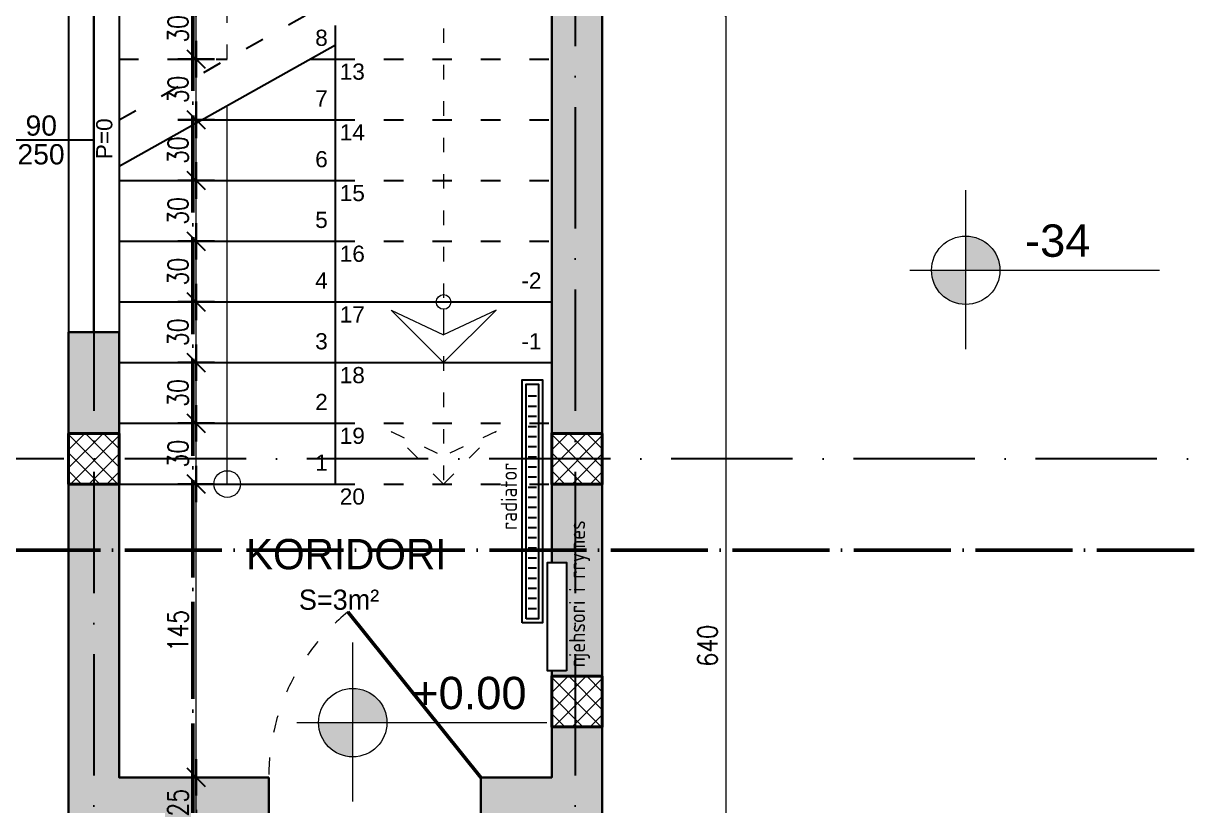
# Model space of a CAD drawing. Header units: metres. Extents: x 2674 to 33045, y -10854 to 2806.
# Drawn here: x 10022 to 10600, y 912 to 1298 of the extents above; entities that cross this region are included whole.
import ezdxf

# ---------------------------------------------------------------- set-up
doc = ezdxf.new("R2010")
doc.units = ezdxf.units.M
for name, pattern in [('ACAD_ISO03W100', [30, 12, -18]), ('ACAD_ISO04W100', [30, 24, -3, 0, -3]), ('ACAD_ISO10W100', [18, 12, -3, 0, -3])]:
    doc.linetypes.add(name, pattern=pattern)
doc.layers.add('2d hamdia', color=7, linetype='Continuous')
doc.styles.add('_DIM Romans 0.8', font='romans.shx', dxfattribs={"width": 0.8})
doc.styles.get("Standard").update_dxf_attribs({"font": 'arial.ttf'})
doc.dimstyles.new('50 jasht', dxfattribs={"dimscale": 15, "dimtxt": 0.9, "dimasz": 0.3, "dimexe": 1.25, "dimexo": 0.625, "dimgap": 0.2, "dimtad": 1, "dimdec": 0, "dimzin": 12, "dimdsep": 46, "dimtxsty": '_DIM Romans 0.8', "dimblk": '- Kosa Crta za DIM (Mala)', "dimcen": 1, "dimse1": 1, "dimse2": 1, "dimclrd": 256, "dimclrt": 256, "dimazin": 3, "dimtfac": 1, "dimtdec": 0, "dimtix": 1, "dimtmove": 0, "dimatfit": 3, "dimfxl": 1, "dimlwd": 0, "dimarcsym": 0})
doc.dimstyles.new('50 mrena', dxfattribs={"dimscale": 10, "dimtxt": 1, "dimasz": 0.6, "dimexe": 1.25, "dimexo": 0.625, "dimgap": 0.4, "dimtad": 1, "dimdec": 0, "dimzin": 12, "dimdsep": 46, "dimtxsty": '_DIM Romans 0.8', "dimblk": '- Kosa Crta za DIM (Mala)', "dimcen": 2.5, "dimse1": 1, "dimse2": 1, "dimclrd": 256, "dimclrt": 256, "dimadec": 0, "dimazin": 3, "dimtfac": 1, "dimtdec": 0, "dimtix": 1, "dimtmove": 0, "dimatfit": 3, "dimfxl": 1, "dimlwd": 15, "dimarcsym": 0})

# ---------------------------------------------------------------- blocks, each defined once
blk = doc.blocks.new('radiator')
at = {"color": 204}
for p, q in [((-52.92, 7.12), (-52.92, 2.89)), ((-47.92, 7.12), (-47.92, 2.89)), ((-42.92, 7.12), (-42.92, 2.89)), ((-37.92, 7.12), (-37.92, 2.89)), ((-32.92, 7.12), (-32.92, 2.89)), ((-27.92, 7.12), (-27.92, 2.89)), ((-22.92, 7.12), (-22.92, 2.89)), ((-17.92, 7.12), (-17.92, 2.89)), ((-12.92, 7.12), (-12.92, 2.89)), ((-7.92, 7.12), (-7.92, 2.89)), ((-2.92, 7.12), (-2.92, 2.89)), ((2.08, 7.12), (2.08, 2.89)), ((7.08, 7.12), (7.08, 2.89)), ((12.08, 7.12), (12.08, 2.89)), ((17.08, 7.12), (17.08, 2.89)), ((22.08, 7.12), (22.08, 2.89)), ((27.08, 7.12), (27.08, 2.89)), ((32.08, 7.12), (32.08, 2.89)), ((37.08, 7.12), (37.08, 2.89)), ((42.08, 7.12), (42.08, 2.89)), ((47.08, 7.12), (47.08, 2.89)), ((52.08, 7.12), (52.08, 2.89))]:
    blk.add_line(p, q, dxfattribs=at)
blk.add_lwpolyline([(-60, 10), (60, 10), (60, 0), (-60, 0)], close=True)
blk.add_lwpolyline([(-58, 8), (58, 8), (58, 2), (-58, 2)], close=True, dxfattribs=at)
blk = doc.blocks.new('- Kosa Crta za DIM (Mala)')
for points in [[(0, -1.5), (0, 1.5)], [(-1.5, 0), (1.5, 0)], [(-0.75, -0.75), (0.75, 0.75)]]:
    blk.add_lwpolyline(points)
blk = doc.blocks.new('*D245')
at = {"lineweight": 0, "transparency": 16777216}
blk.add_line((9839.62, 1471.21), (9839.62, 1100.21), dxfattribs=at)
at = {"layer": 'Defpoints', "color": 0, "lineweight": 0, "transparency": 16777216}
for p in [(9938.01, 1475.71), (9839.62, 1095.71), (10044.01, 1095.71)]:
    blk.add_point(p, dxfattribs=at)
at = {"lineweight": 0, "transparency": 16777216, "xscale": 4.5, "yscale": 4.5, "zscale": 4.5}
for p, rotation in [((9839.62, 1475.71), 90), ((9839.62, 1095.71), 270)]:
    blk.add_blockref('- Kosa Crta za DIM (Mala)', p, dxfattribs=dict(at, rotation=rotation))
at = {"lineweight": 0, "transparency": 16777216, "insert": (9829.87, 1285.71), "char_height": 13.5, "attachment_point": 5, "rotation": 90, "style": '_DIM Romans 0.8'}
blk.add_mtext('380', dxfattribs=at)
blk = doc.blocks.new('*D246')
at = {"lineweight": 0, "transparency": 16777216}
blk.add_line((9839.62, 1091.21), (9839.62, 1075.21), dxfattribs=at)
at = {"layer": 'Defpoints', "color": 0, "lineweight": 0, "transparency": 16777216}
for p in [(10044.01, 1095.71), (9839.62, 1070.71), (10044.01, 1070.71)]:
    blk.add_point(p, dxfattribs=at)
at = {"lineweight": 0, "transparency": 16777216, "xscale": 4.5, "yscale": 4.5, "zscale": 4.5}
for p, rotation in [((9839.62, 1095.71), 90), ((9839.62, 1070.71), 270)]:
    blk.add_blockref('- Kosa Crta za DIM (Mala)', p, dxfattribs=dict(at, rotation=rotation))
at = {"lineweight": 0, "transparency": 16777216, "insert": (9829.87, 1083.21), "char_height": 13.5, "attachment_point": 5, "rotation": 90, "style": '_DIM Romans 0.8'}
blk.add_mtext('25', dxfattribs=at)
blk = doc.blocks.new('*D247')
at = {"lineweight": 0, "transparency": 16777216}
blk.add_line((9839.62, 1066.21), (9839.62, 675.21), dxfattribs=at)
at = {"layer": 'Defpoints', "color": 0, "lineweight": 0, "transparency": 16777216}
for p in [(10044.01, 1070.71), (9839.62, 670.71), (10056.51, 670.71)]:
    blk.add_point(p, dxfattribs=at)
at = {"lineweight": 0, "transparency": 16777216, "xscale": 4.5, "yscale": 4.5, "zscale": 4.5}
for p, rotation in [((9839.62, 1070.71), 90), ((9839.62, 670.71), 270)]:
    blk.add_blockref('- Kosa Crta za DIM (Mala)', p, dxfattribs=dict(at, rotation=rotation))
at = {"lineweight": 0, "transparency": 16777216, "insert": (9829.87, 870.71), "char_height": 13.5, "attachment_point": 5, "rotation": 90, "style": '_DIM Romans 0.8'}
blk.add_mtext('400', dxfattribs=at)
blk = doc.blocks.new('*D253')
at = {"lineweight": 0, "transparency": 16777216}
blk.add_line((9812.01, 1331.21), (9812.01, 1150.21), dxfattribs=at)
at = {"layer": 'Defpoints', "color": 0, "lineweight": 0, "transparency": 16777216}
for p in [(10044.01, 1335.71), (9812.01, 1145.71), (10044.01, 1145.71)]:
    blk.add_point(p, dxfattribs=at)
at = {"lineweight": 0, "transparency": 16777216, "xscale": 4.5, "yscale": 4.5, "zscale": 4.5}
for p, rotation in [((9812.01, 1335.71), 90), ((9812.01, 1145.71), 270)]:
    blk.add_blockref('- Kosa Crta za DIM (Mala)', p, dxfattribs=dict(at, rotation=rotation))
at = {"lineweight": 0, "transparency": 16777216, "insert": (9802.26, 1240.71), "char_height": 13.5, "attachment_point": 5, "rotation": 90, "style": '_DIM Romans 0.8'}
blk.add_mtext('190', dxfattribs=at)
blk = doc.blocks.new('*D254')
at = {"lineweight": 0, "transparency": 16777216}
blk.add_line((9812.01, 1141.21), (9812.01, 905.21), dxfattribs=at)
at = {"layer": 'Defpoints', "color": 0, "lineweight": 0, "transparency": 16777216}
for p in [(10044.01, 1145.71), (9812.01, 900.71), (10044.01, 900.71)]:
    blk.add_point(p, dxfattribs=at)
at = {"lineweight": 0, "transparency": 16777216, "xscale": 4.5, "yscale": 4.5, "zscale": 4.5}
for p, rotation in [((9812.01, 1145.71), 90), ((9812.01, 900.71), 270)]:
    blk.add_blockref('- Kosa Crta za DIM (Mala)', p, dxfattribs=dict(at, rotation=rotation))
at = {"lineweight": 0, "transparency": 16777216, "insert": (9802.26, 1023.21), "char_height": 13.5, "attachment_point": 5, "rotation": 90, "style": '_DIM Romans 0.8'}
blk.add_mtext('245', dxfattribs=at)
blk = doc.blocks.new('*D257')
at = {"lineweight": 0, "transparency": 16777216}
blk.add_line((9782.57, 905.21), (9782.57, 1471.21), dxfattribs=at)
at = {"layer": 'Defpoints', "color": 0, "lineweight": 0, "transparency": 16777216}
for p in [(9782.57, 1475.71), (10044.01, 1475.71), (10044.01, 900.71)]:
    blk.add_point(p, dxfattribs=at)
at = {"lineweight": 0, "transparency": 16777216, "xscale": 4.5, "yscale": 4.5, "zscale": 4.5}
for p, rotation in [((9782.57, 1475.71), 90), ((9782.57, 900.71), 270)]:
    blk.add_blockref('- Kosa Crta za DIM (Mala)', p, dxfattribs=dict(at, rotation=rotation))
at = {"lineweight": 0, "transparency": 16777216, "insert": (9772.82, 1188.21), "char_height": 13.5, "attachment_point": 5, "rotation": 90, "style": '_DIM Romans 0.8'}
blk.add_mtext('575', dxfattribs=at)
blk = doc.blocks.new('*D317')
at = {"lineweight": 15, "transparency": 16777216}
blk.add_line((10107.13, 906.71), (10107.13, 919.71), dxfattribs=at)
at = {"layer": 'Defpoints', "color": 0, "lineweight": 0, "transparency": 16777216}
for p in [(10069.01, 925.71), (10107.13, 925.71), (10044.01, 900.71)]:
    blk.add_point(p, dxfattribs=at)
at = {"lineweight": 15, "transparency": 16777216, "xscale": 6, "yscale": 6, "zscale": 6}
for p, rotation in [((10107.13, 925.71), 90), ((10107.13, 900.71), 270)]:
    blk.add_blockref('- Kosa Crta za DIM (Mala)', p, dxfattribs=dict(at, rotation=rotation))
at = {"lineweight": 0, "transparency": 16777216, "insert": (10098.13, 913.21), "char_height": 10, "attachment_point": 5, "rotation": 90, "style": '_DIM Romans 0.8'}
blk.add_mtext('25', dxfattribs=at)
blk = doc.blocks.new('*D318')
at = {"lineweight": 15, "transparency": 16777216}
blk.add_line((10107.13, 931.71), (10107.13, 1064.71), dxfattribs=at)
at = {"layer": 'Defpoints', "color": 0, "lineweight": 0, "transparency": 16777216}
for p in [(10069.01, 1070.71), (10107.13, 1070.71), (10069.01, 925.71)]:
    blk.add_point(p, dxfattribs=at)
at = {"lineweight": 15, "transparency": 16777216, "xscale": 6, "yscale": 6, "zscale": 6}
for p, rotation in [((10107.13, 1070.71), 90), ((10107.13, 925.71), 270)]:
    blk.add_blockref('- Kosa Crta za DIM (Mala)', p, dxfattribs=dict(at, rotation=rotation))
at = {"lineweight": 0, "transparency": 16777216, "insert": (10098.13, 998.21), "char_height": 10, "attachment_point": 5, "rotation": 90, "style": '_DIM Romans 0.8'}
blk.add_mtext('145', dxfattribs=at)
blk = doc.blocks.new('*D319')
at = {"lineweight": 15, "transparency": 16777216}
blk.add_line((10107.13, 1076.71), (10107.13, 1094.71), dxfattribs=at)
at = {"layer": 'Defpoints', "color": 0, "lineweight": 0, "transparency": 16777216}
for p in [(10069.01, 1100.71), (10107.13, 1100.71), (10069.01, 1070.71)]:
    blk.add_point(p, dxfattribs=at)
at = {"lineweight": 15, "transparency": 16777216, "xscale": 6, "yscale": 6, "zscale": 6}
for p, rotation in [((10107.13, 1100.71), 90), ((10107.13, 1070.71), 270)]:
    blk.add_blockref('- Kosa Crta za DIM (Mala)', p, dxfattribs=dict(at, rotation=rotation))
at = {"lineweight": 0, "transparency": 16777216, "insert": (10098.13, 1085.71), "char_height": 10, "attachment_point": 5, "rotation": 90, "style": '_DIM Romans 0.8'}
blk.add_mtext('30', dxfattribs=at)
blk = doc.blocks.new('*D320')
at = {"lineweight": 15, "transparency": 16777216}
blk.add_line((10107.13, 1106.71), (10107.13, 1124.71), dxfattribs=at)
at = {"layer": 'Defpoints', "color": 0, "lineweight": 0, "transparency": 16777216}
for p in [(10069.01, 1130.71), (10107.13, 1130.71), (10069.01, 1100.71)]:
    blk.add_point(p, dxfattribs=at)
at = {"lineweight": 15, "transparency": 16777216, "xscale": 6, "yscale": 6, "zscale": 6}
for p, rotation in [((10107.13, 1130.71), 90), ((10107.13, 1100.71), 270)]:
    blk.add_blockref('- Kosa Crta za DIM (Mala)', p, dxfattribs=dict(at, rotation=rotation))
at = {"lineweight": 0, "transparency": 16777216, "insert": (10098.13, 1115.71), "char_height": 10, "attachment_point": 5, "rotation": 90, "style": '_DIM Romans 0.8'}
blk.add_mtext('30', dxfattribs=at)
blk = doc.blocks.new('*D321')
at = {"lineweight": 15, "transparency": 16777216}
blk.add_line((10107.13, 1136.71), (10107.13, 1154.71), dxfattribs=at)
at = {"layer": 'Defpoints', "color": 0, "lineweight": 0, "transparency": 16777216}
for p in [(10069.01, 1160.71), (10107.13, 1160.71), (10069.01, 1130.71)]:
    blk.add_point(p, dxfattribs=at)
at = {"lineweight": 15, "transparency": 16777216, "xscale": 6, "yscale": 6, "zscale": 6}
for p, rotation in [((10107.13, 1160.71), 90), ((10107.13, 1130.71), 270)]:
    blk.add_blockref('- Kosa Crta za DIM (Mala)', p, dxfattribs=dict(at, rotation=rotation))
at = {"lineweight": 0, "transparency": 16777216, "insert": (10098.13, 1145.71), "char_height": 10, "attachment_point": 5, "rotation": 90, "style": '_DIM Romans 0.8'}
blk.add_mtext('30', dxfattribs=at)
blk = doc.blocks.new('*D322')
at = {"lineweight": 15, "transparency": 16777216}
blk.add_line((10107.13, 1166.71), (10107.13, 1184.71), dxfattribs=at)
at = {"layer": 'Defpoints', "color": 0, "lineweight": 0, "transparency": 16777216}
for p in [(10069.01, 1190.71), (10107.13, 1190.71), (10069.01, 1160.71)]:
    blk.add_point(p, dxfattribs=at)
at = {"lineweight": 15, "transparency": 16777216, "xscale": 6, "yscale": 6, "zscale": 6}
for p, rotation in [((10107.13, 1190.71), 90), ((10107.13, 1160.71), 270)]:
    blk.add_blockref('- Kosa Crta za DIM (Mala)', p, dxfattribs=dict(at, rotation=rotation))
at = {"lineweight": 0, "transparency": 16777216, "insert": (10098.13, 1175.71), "char_height": 10, "attachment_point": 5, "rotation": 90, "style": '_DIM Romans 0.8'}
blk.add_mtext('30', dxfattribs=at)
blk = doc.blocks.new('*D323')
at = {"lineweight": 15, "transparency": 16777216}
blk.add_line((10107.13, 1196.71), (10107.13, 1214.71), dxfattribs=at)
at = {"layer": 'Defpoints', "color": 0, "lineweight": 0, "transparency": 16777216}
for p in [(10069.01, 1220.71), (10107.13, 1220.71), (10069.01, 1190.71)]:
    blk.add_point(p, dxfattribs=at)
at = {"lineweight": 15, "transparency": 16777216, "xscale": 6, "yscale": 6, "zscale": 6}
for p, rotation in [((10107.13, 1220.71), 90), ((10107.13, 1190.71), 270)]:
    blk.add_blockref('- Kosa Crta za DIM (Mala)', p, dxfattribs=dict(at, rotation=rotation))
at = {"lineweight": 0, "transparency": 16777216, "insert": (10098.13, 1205.71), "char_height": 10, "attachment_point": 5, "rotation": 90, "style": '_DIM Romans 0.8'}
blk.add_mtext('30', dxfattribs=at)
blk = doc.blocks.new('*D324')
at = {"lineweight": 15, "transparency": 16777216}
blk.add_line((10107.13, 1226.71), (10107.13, 1244.71), dxfattribs=at)
at = {"layer": 'Defpoints', "color": 0, "lineweight": 0, "transparency": 16777216}
for p in [(10069.01, 1250.71), (10107.13, 1250.71), (10069.01, 1220.71)]:
    blk.add_point(p, dxfattribs=at)
at = {"lineweight": 15, "transparency": 16777216, "xscale": 6, "yscale": 6, "zscale": 6}
for p, rotation in [((10107.13, 1250.71), 90), ((10107.13, 1220.71), 270)]:
    blk.add_blockref('- Kosa Crta za DIM (Mala)', p, dxfattribs=dict(at, rotation=rotation))
at = {"lineweight": 0, "transparency": 16777216, "insert": (10098.13, 1235.71), "char_height": 10, "attachment_point": 5, "rotation": 90, "style": '_DIM Romans 0.8'}
blk.add_mtext('30', dxfattribs=at)
blk = doc.blocks.new('*D325')
at = {"lineweight": 15, "transparency": 16777216}
blk.add_line((10107.13, 1256.71), (10107.13, 1274.71), dxfattribs=at)
at = {"layer": 'Defpoints', "color": 0, "lineweight": 0, "transparency": 16777216}
for p in [(10069.01, 1280.71), (10107.13, 1280.71), (10069.01, 1250.71)]:
    blk.add_point(p, dxfattribs=at)
at = {"lineweight": 15, "transparency": 16777216, "xscale": 6, "yscale": 6, "zscale": 6}
for p, rotation in [((10107.13, 1280.71), 90), ((10107.13, 1250.71), 270)]:
    blk.add_blockref('- Kosa Crta za DIM (Mala)', p, dxfattribs=dict(at, rotation=rotation))
at = {"lineweight": 0, "transparency": 16777216, "insert": (10098.13, 1265.71), "char_height": 10, "attachment_point": 5, "rotation": 90, "style": '_DIM Romans 0.8'}
blk.add_mtext('30', dxfattribs=at)
blk = doc.blocks.new('*D326')
at = {"lineweight": 15, "transparency": 16777216}
blk.add_line((10107.13, 1286.71), (10107.13, 1304.71), dxfattribs=at)
at = {"layer": 'Defpoints', "color": 0, "lineweight": 0, "transparency": 16777216}
for p in [(10069.01, 1310.71), (10107.13, 1310.71), (10069.01, 1280.71)]:
    blk.add_point(p, dxfattribs=at)
at = {"lineweight": 15, "transparency": 16777216, "xscale": 6, "yscale": 6, "zscale": 6}
for p, rotation in [((10107.13, 1310.71), 90), ((10107.13, 1280.71), 270)]:
    blk.add_blockref('- Kosa Crta za DIM (Mala)', p, dxfattribs=dict(at, rotation=rotation))
at = {"lineweight": 0, "transparency": 16777216, "insert": (10098.13, 1295.71), "char_height": 10, "attachment_point": 5, "rotation": 90, "style": '_DIM Romans 0.8'}
blk.add_mtext('30', dxfattribs=at)
blk = doc.blocks.new('*D348')
at = {"lineweight": 15, "transparency": 16777216}
blk.add_line((10369.04, 1304.71), (10369.04, 676.86), dxfattribs=at)
at = {"layer": 'Defpoints', "color": 0, "lineweight": 0, "transparency": 16777216}
for p in [(10308.01, 1310.71), (10369.04, 670.86), (10388.01, 670.86)]:
    blk.add_point(p, dxfattribs=at)
at = {"lineweight": 15, "transparency": 16777216, "xscale": 6, "yscale": 6, "zscale": 6}
for p, rotation in [((10369.04, 1310.71), 90), ((10369.04, 670.86), 270)]:
    blk.add_blockref('- Kosa Crta za DIM (Mala)', p, dxfattribs=dict(at, rotation=rotation))
at = {"lineweight": 0, "transparency": 16777216, "insert": (10360.04, 990.79), "char_height": 10, "attachment_point": 5, "rotation": 90, "style": '_DIM Romans 0.8'}
blk.add_mtext('640', dxfattribs=at)

msp = doc.modelspace()

# ---------------------------------------------------------------- hatches: boundary and pattern name
at = {"lineweight": 30}
h = msp.add_hatch(color=255, dxfattribs=at)
h.paths.add_polyline_path([(10773.01, 1875.71), (10673.01, 1875.71), (10673.01, 1850.71), (10773.01, 1850.71)])
h.paths.add_polyline_path([(11053.01, 1875.71), (10953.01, 1875.71), (10953.01, 1850.71), (11053.01, 1850.71)])
h.paths.add_polyline_path([(10648.01, 1875.71), (10585.51, 1875.71), (10585.51, 1850.71), (10648.01, 1850.71)])
h.paths.add_polyline_path([(10405.51, 1875.71), (10308.01, 1875.71), (10308.01, 1850.71), (10323.01, 1850.71), (10323.01, 1605.71), (10343.01, 1605.71), (10343.01, 1850.71), (10405.51, 1850.71)])
h.paths.add_polyline_path([(10283.01, 1875.71), (10233.01, 1875.71), (10233.01, 1850.71), (10283.01, 1850.71)])
h.paths.add_polyline_path([(10053.01, 1875.71), (10013.01, 1875.71), (10013.01, 1850.71), (10053.01, 1850.71)])
h.paths.add_polyline_path([(9993.01, 1875.71), (9983.01, 1875.71), (9963.01, 1875.71), (9963.01, 1850.71), (9993.01, 1850.71)])
h.paths.add_polyline_path([(9963.01, 1850.71), (9938.01, 1850.71), (9938.01, 1765.71), (9963.01, 1765.71)])
h.paths.add_polyline_path([(9963.01, 1585.71), (9938.01, 1585.71), (9938.01, 1500.71), (9963.01, 1500.71)])
h.paths.add_polyline_path([(10069.01, 1475.71), (10044.01, 1475.71), (10044.01, 1335.71), (10069.01, 1335.71)])
h.paths.add_polyline_path([(10193.01, 1500.71), (10069.01, 1500.71), (10069.01, 1475.71), (10193.01, 1475.71)])
h.paths.add_polyline_path([(10648.01, 1500.71), (10343.01, 1500.71), (10343.01, 1515.71), (10323.01, 1515.71), (10323.01, 1500.71), (10308.01, 1500.71), (10308.01, 1475.71), (10648.01, 1475.71)])
h.paths.add_polyline_path([(10283.01, 1500.71), (10273.01, 1500.71), (10273.01, 1475.71), (10283.01, 1475.71)])
h.paths.add_polyline_path([(11053.01, 1500.71), (10673.01, 1500.71), (10673.01, 1475.71), (11053.01, 1475.71)])
h.paths.add_polyline_path([(10573.01, 1332.71), (10561.01, 1332.71), (10561.01, 1322.71), (10308.01, 1322.71), (10308.01, 1475.71), (10283.01, 1475.71), (10283.01, 1095.71), (10308.01, 1095.71), (10308.01, 1310.71), (10573.01, 1310.71)])
h.paths.add_polyline_path([(10069.01, 1145.71), (10044.01, 1145.71), (10044.01, 1095.71), (10069.01, 1095.71)])
h.paths.add_polyline_path([(10143.01, 925.71), (10069.01, 925.71), (10069.01, 1070.71), (10044.01, 1070.71), (10044.01, 900.71), (10143.01, 900.71)])
edge = h.paths.add_edge_path()
edge.add_line((10308.01, 950.71), (10283.01, 950.71))
edge.add_line((10283.01, 950.71), (10283.01, 925.71))
edge.add_line((10283.01, 925.71), (10248.01, 925.71))
edge.add_line((10248.01, 925.71), (10248.01, 900.71))
edge.add_line((10248.01, 900.71), (10283.01, 900.71))
edge.add_line((10283.01, 900.71), (10283.01, 755.71))
edge.add_arc((10393.01, 755.71), 110, 180, 218.47502)
edge.add_line((10306.9, 687.27), (10324.72, 705.1))
edge.add_arc((10393.01, 755.71), 85, 180, 216.54348, ccw=False)
edge.add_line((10308.01, 755.71), (10308.01, 950.71))
edge = h.paths.add_edge_path()
edge.add_arc((10393.01, 755.71), 85, 233.45652, 266.62771, ccw=False)
edge.add_line((10342.4, 687.42), (10324.57, 669.6))
edge.add_arc((10393.01, 755.71), 110, 231.52498, 267.39475)
edge.add_line((10388.01, 645.83), (10388.01, 670.86))
edge = h.paths.add_edge_path()
edge.add_line((10998.65, 707.4), (10980.95, 725.1))
edge.add_arc((10838.01, 885.71), 215, 270, 311.66697, ccw=False)
edge.add_line((10838.01, 670.71), (10833.01, 670.71))
edge.add_line((10833.01, 670.71), (10833.01, 645.71))
edge.add_line((10833.01, 645.71), (10838.01, 645.71))
edge.add_arc((10838.01, 885.71), 240, 270, 312.01449)
edge = h.paths.add_edge_path()
edge.add_line((11078.01, 885.71), (11078.01, 890.71))
edge.add_line((11078.01, 890.71), (11053.01, 890.71))
edge.add_line((11053.01, 890.71), (11053.01, 885.71))
edge.add_arc((10838.01, 885.71), 215, 318.33303, 360, ccw=False)
edge.add_line((10998.62, 742.78), (11016.33, 725.08))
edge.add_arc((10838.01, 885.71), 240, 317.98551, 360)
h.paths.add_polyline_path([(10573.01, 1425.71), (10561.01, 1425.71), (10561.01, 1412.71), (10573.01, 1412.71)], flags=17)
at = {"lineweight": 0}
for points in [[(10487.73, 1193.27), (10487.73, 1176.36), (10504.64, 1176.36, 0.414214)], [(10487.73, 1176.36), (10470.82, 1176.36, 0.414214), (10487.73, 1159.45)], [(10184.61, 969.69), (10184.61, 952.78), (10201.52, 952.78, 0.414214)], [(10184.61, 952.78), (10167.7, 952.78, 0.414214), (10184.61, 935.87)]]:
    msp.add_hatch(color=256, dxfattribs=at).paths.add_polyline_path(points)
at = {"lineweight": 30}
msp.add_hatch(color=255, dxfattribs=at).paths.add_polyline_path([(10283.01, 1031.94), (10290.28, 1031.94), (10290.28, 978.42), (10283.01, 978.42), (10283.01, 975.71), (10308.01, 975.71), (10308.01, 1070.71), (10283.01, 1070.71)])
at = {"layer": '2d hamdia', "lineweight": 0}
h = msp.add_hatch(dxfattribs=at)
h.set_pattern_fill('ANSI37', color=26, scale=2, style=0)
h.set_pattern_definition([(45, (-921.6314, -790), (-4.490128, 4.490128), []), (135, (-921.6314, -790), (-4.490128, -4.490128), [])])
h.paths.add_polyline_path([(10069.01, 1095.71), (10044.01, 1095.71), (10044.01, 1070.71), (10069.01, 1070.71)])
h = msp.add_hatch(dxfattribs=at)
h.set_pattern_fill('ANSI37', color=26, scale=2, style=0)
h.set_pattern_definition([(45, (-682.6314, -790), (-4.490128, 4.490128), []), (135, (-682.6314, -790), (-4.490128, -4.490128), [])])
h.paths.add_polyline_path([(10308.01, 1095.71), (10283.01, 1095.71), (10283.01, 1070.71), (10308.01, 1070.71)])
h = msp.add_hatch(dxfattribs=at)
h.set_pattern_fill('ANSI37', color=26, scale=2, style=0)
h.set_pattern_definition([(45, (-682.6314, -910), (-4.490128, 4.490128), []), (135, (-682.6314, -910), (-4.490128, -4.490128), [])])
h.paths.add_polyline_path([(10308.01, 975.71), (10283.01, 975.71), (10283.01, 950.71), (10308.01, 950.71)])

# ---------------------------------------------------------------- linework, layer by layer
at = {"color": 124, "linetype": 'ACAD_ISO10W100', "lineweight": 25, "ltscale": 5}
for p, q in [((10056.51, 2067.9), (10056.51, 597)), ((10294.51, 2067.9), (10294.51, 597)), ((11122.9, 1083.21), (9763.72, 1083.21))]:
    msp.add_line(p, q, dxfattribs=at)
for p, q in [((10069.01, 1500.71), (10069.01, 925.71)), ((10044.01, 1475.71), (10044.01, 900.71)), ((10283.01, 1031.94), (10283.01, 1475.71)), ((10308.01, 755.71), (10308.01, 1310.71)), ((10069.01, 1227.78), (10176.01, 1287.78)), ((10176.01, 1070.71), (10176.01, 1287.78)), ((10163.41, 1280.71), (10176.01, 1280.71)), ((10109.91, 1250.71), (10176.01, 1250.71)), ((10056.51, 1240.71), (10015.09, 1240.71)), ((10069.01, 1220.71), (10176.01, 1220.71)), ((10069.01, 1190.71), (10176.01, 1190.71)), ((10069.01, 1160.71), (10176.01, 1160.71)), ((10176.01, 1160.71), (10283.01, 1160.71)), ((10044.01, 1145.71), (10069.01, 1145.71)), ((10069.01, 1130.71), (10176.01, 1130.71)), ((10176.01, 1130.71), (10283.01, 1130.71)), ((10069.01, 1100.71), (10176.01, 1100.71)), ((10069.01, 1070.71), (10176.01, 1070.71)), ((10283.01, 925.71), (10283.01, 978.42)), ((10069.01, 925.71), (10143.01, 925.71)), ((10143.01, 900.71), (10143.01, 925.71)), ((10248.01, 900.71), (10248.01, 925.71)), ((10248.01, 925.71), (10283.01, 925.71))]:
    msp.add_line(p, q)
at = {"color": 253, "linetype": 'ACAD_ISO03W100', "ltscale": 0.8, "true_color": 0xa3a3a3}
for p, q in [((10176.01, 1287.78), (10176.01, 1340.71)), ((10069.01, 1250.71), (10176.01, 1310.71)), ((10069.01, 1280.71), (10122.51, 1280.71)), ((10176.01, 1280.71), (10283.01, 1280.71)), ((10176.01, 1250.71), (10283.01, 1250.71)), ((10176.01, 1220.71), (10283.01, 1220.71)), ((10176.01, 1190.71), (10283.01, 1190.71)), ((10176.01, 1100.71), (10283.01, 1100.71)), ((10176.01, 1070.71), (10283.01, 1070.71))]:
    msp.add_line(p, q, dxfattribs=at)
at = {"color": 5, "lineweight": 30}
msp.add_line((10056.51, 1145.71), (10056.51, 1335.71), dxfattribs=at)
at = {"lineweight": 0}
for p, q in [((10487.73, 1137.41), (10487.73, 1215.9)), ((10460.08, 1176.36), (10583.64, 1176.36)), ((10184.61, 913.83), (10184.61, 992.32)), ((10156.96, 952.78), (10280.53, 952.78))]:
    msp.add_line(p, q, dxfattribs=at)
at = {"color": 13, "linetype": 'ACAD_ISO04W100', "lineweight": 50, "ltscale": 2}
msp.add_line((9951.66, 1038.02), (11117.33, 1038.02), dxfattribs=at)
msp.add_lwpolyline([(10539.77, 1928.03), (10539.77, 1553.37), (10105.43, 1553.37), (10105.43, 878.73), (10248.06, 878.73), (10248.06, 586.26)], dxfattribs=at)
at = {"lineweight": 30}
for points in [[(10573.01, 1332.71), (10561.01, 1332.71), (10561.01, 1322.71), (10308.01, 1322.71), (10308.01, 1475.71), (10283.01, 1475.71), (10283.01, 1095.71), (10308.01, 1095.71), (10308.01, 1310.71), (10573.01, 1310.71)], [(10069.01, 1145.71), (10044.01, 1145.71), (10044.01, 1095.71), (10069.01, 1095.71)], [(10143.01, 925.71), (10069.01, 925.71), (10069.01, 1070.71), (10044.01, 1070.71), (10044.01, 900.71), (10143.01, 900.71)]]:
    msp.add_lwpolyline(points, close=True, dxfattribs=at)
at = {"lineweight": 40}
for points in [[(10069.01, 1095.71), (10044.01, 1095.71), (10044.01, 1070.71), (10069.01, 1070.71)], [(10308.01, 1095.71), (10283.01, 1095.71), (10283.01, 1070.71), (10308.01, 1070.71)], [(10308.01, 975.71), (10283.01, 975.71), (10283.01, 950.71), (10308.01, 950.71)]]:
    msp.add_lwpolyline(points, close=True, dxfattribs=at)
at = {"lineweight": 30}
msp.add_lwpolyline([(10283.01, 1031.94), (10283.01, 1070.71), (10308.01, 1070.71), (10308.01, 975.71), (10283.01, 975.71), (10283.01, 978.42)], dxfattribs=at)
at = {"color": 124}
msp.add_lwpolyline([(10290.28, 978.42), (10280.85, 978.42), (10280.85, 1031.94), (10290.28, 1031.94)], close=True, dxfattribs=at)
at = {"lineweight": 30}
msp.add_lwpolyline([(10308.01, 950.71), (10283.01, 950.71), (10283.01, 925.71), (10248.01, 925.71), (10248.01, 900.71), (10283.01, 900.71), (10283.01, 755.71, 0.169474), (10306.9, 687.27), (10324.72, 705.1, -0.160816), (10308.01, 755.71)], format="xyb", close=True, dxfattribs=at)
at = {"lineweight": 0}
for centre in [(10487.73, 1176.36), (10184.61, 952.78)]:
    msp.add_circle(centre, 16.91, dxfattribs=at)
at = {"layer": '2d hamdia', "color": 36, "lineweight": 50}
msp.add_line((10248.01, 925.71), (10182.19, 1007.52), dxfattribs=at)
at = {"layer": '2d hamdia', "color": 11, "linetype": 'ACAD_ISO03W100', "lineweight": 0, "ltscale": 0.6, "true_color": 0xff8585}
for points in [[(10122.51, 1280.71), (10122.51, 1403.9), (10229.51, 1403.9), (10229.51, 1070.71)], [(10229.51, 1070.71), (10203.57, 1096.66), (10229.51, 1084.51)], [(10229.51, 1070.71), (10255.46, 1096.66), (10229.51, 1084.51)]]:
    msp.add_lwpolyline(points, dxfattribs=at)
at = {"layer": '2d hamdia', "color": 12, "lineweight": 0}
for points in [[(10122.51, 1070.71), (10122.51, 1257.78)], [(10229.51, 1130.71), (10203.57, 1156.66), (10229.51, 1144.51)], [(10229.51, 1157.09), (10229.51, 1144.51)], [(10229.51, 1130.71), (10255.46, 1156.66), (10229.51, 1144.51)]]:
    msp.add_lwpolyline(points, dxfattribs=at)
for centre, radius in [((10229.51, 1160.71), 3.62), ((10122.51, 1070.71), 6.59)]:
    msp.add_circle(centre, radius, dxfattribs=at)
at = {"layer": '2d hamdia', "color": 36, "linetype": 'ACAD_ISO03W100', "lineweight": 0, "ltscale": 0.7}
msp.add_arc((10248.01, 925.71), 105, 128.82168, 180, dxfattribs=at)

# ---------------------------------------------------------------- block references
at = {"rotation": 90}
msp.add_blockref('radiator', (10278.39, 1062.14), dxfattribs=at)

# ---------------------------------------------------------------- texts
at = {"lineweight": 0, "attachment_point": 1}
for s, width, heights, insert, char_height in [('{\\H0.8x;8\\H1.25x;\\C252; }', 10, [0], (10166.01, 1295.27), 10), ('{\\H0.8x;\\C253;\\c9737364;13\\H1.25x; }', 10, [0], (10178.15, 1278.54), 10), ('{\\H0.8x;7\\H1.25x;\\C252; }', 10, [0], (10166.01, 1265.27), 10), ('\\pi8.9895;90 ', 32.2697, [10.21], (10013.77, 1252.89), 10), ('{\\H0.8x;\\C253;\\c9737364;14\\H1.25x; }', 10, [0], (10178.15, 1248.54), 10), ('\\pi5.0195;250', 32.2697, [0], (10013.77, 1238.69), 10), ('{\\H0.8x;6\\H1.25x;\\C252; }', 10, [0], (10166.01, 1235.27), 10), ('{\\H0.8x;\\C253;\\c9737364;15\\H1.25x; }', 10, [0], (10178.15, 1218.54), 10), ('{\\H0.8x;5\\H1.25x;\\C252; }', 10, [0], (10166.01, 1205.27), 10), ('{\\H0.8889x;-34}', 211.7317, [0], (10517.11, 1199.01), 18), ('{\\H0.8x;\\C253;\\c9737364;16\\H1.25x; }', 10, [0], (10178.15, 1188.54), 10), ('{\\H0.8x;4\\H1.25x;\\C252; }', 10, [0], (10166.01, 1175.27), 10), ('{\\H0.8x;-2\\H1.25x;\\C252; }', 10, [0], (10267.98, 1175.27), 10), ('{\\H0.8x;\\C253;\\c9737364;17\\H1.25x; }', 10, [0], (10178.15, 1158.54), 10), ('{\\H0.8x;3\\H1.25x;\\C252; }', 10, [0], (10166.01, 1145.27), 10), ('{\\H0.8x;-1\\H1.25x;\\C252; }', 10, [0], (10267.98, 1145.27), 10), ('{\\H0.8x;\\C253;\\c9737364;18\\H1.25x; }', 10, [0], (10178.15, 1128.54), 10), ('{\\H0.8x;2\\H1.25x;\\C252; }', 10, [0], (10166.01, 1115.27), 10), ('{\\H0.8x;\\C253;\\c9737364;19\\H1.25x; }', 10, [0], (10178.15, 1098.54), 10), ('{\\H0.8x;1\\H1.25x;\\C252; }', 10, [0], (10166.01, 1085.27), 10), ('{\\H0.8x;\\C253;\\c9737364;20}', 10, [0], (10178.15, 1068.54), 10), ('{\\H0.8889x;+0.00}', 211.7317, [0], (10213.99, 975.43), 18)]:
    msp.add_mtext_dynamic_manual_height_columns(s, width=width, gutter_width=12.5, heights=heights, dxfattribs=dict(at, insert=insert, char_height=char_height))
at = {"color": 251, "lineweight": 0, "insert": (10057.68, 1224.52), "char_height": 8, "attachment_point": 1, "rotation": 90}
msp.add_mtext_dynamic_manual_height_columns('\\pi6.7351;{\\C256;P=0}', width=32.2697, gutter_width=12.5, heights=[10.21], dxfattribs=at)
at = {"color": 124, "char_height": 8, "attachment_point": 1, "rotation": 90}
for s, insert in [('\\pi30.435;{\\Fgbenor|c0;\\C206;radiator}', (10257.79, 1017.57)), ('\\pi11.674;{\\Fgbenor|c0;njehsori i rrymes}', (10291.53, 968.54))]:
    msp.add_mtext_dynamic_manual_height_columns(s, width=91.5371, gutter_width=12.5, heights=[0], dxfattribs=dict(at, insert=insert))
at = {"insert": (10107.87, 1043.56), "char_height": 10, "attachment_point": 1}
msp.add_mtext_dynamic_manual_height_columns('\\pi23.91;{\\fEras Light ITC|b0|i0|c0|p34;\\H1.5x;\\C251;KORIDORI\\P\\pi50.058;\\H0.66667x;\\C22;S=3m²}', width=139.3689, gutter_width=12.5, heights=[0], dxfattribs=at)

# ---------------------------------------------------------------- dimensions: what is measured, and where the dimension line sits
at = {"lineweight": 0}
dim = msp.add_linear_dim(base=(9782.57, 1475.71), p1=(10044.01, 900.71), p2=(10044.01, 1475.71), angle=90, dimstyle='50 jasht', dxfattribs=at)
dim.commit()
dim.dimension.update_dxf_attribs({"geometry": '*D257', "text_midpoint": (9772.82, 1188.21)})
for base, p1, p2, dimstyle, picture, middle in [((9839.62, 1095.71), (9938.01, 1475.71), (10044.01, 1095.71), '50 jasht', '*D245', (9829.87, 1285.71)), ((9812.01, 1145.71), (10044.01, 1335.71), (10044.01, 1145.71), '50 jasht', '*D253', (9802.26, 1240.71)), ((10107.13, 1310.71), (10069.01, 1280.71), (10069.01, 1310.71), '50 mrena', '*D326', (10098.13, 1295.71)), ((10369.04, 670.86), (10308.01, 1310.71), (10388.01, 670.86), '50 mrena', '*D348', (10360.04, 990.79)), ((10107.13, 1280.71), (10069.01, 1250.71), (10069.01, 1280.71), '50 mrena', '*D325', (10098.13, 1265.71)), ((10107.13, 1250.71), (10069.01, 1220.71), (10069.01, 1250.71), '50 mrena', '*D324', (10098.13, 1235.71)), ((10107.13, 1220.71), (10069.01, 1190.71), (10069.01, 1220.71), '50 mrena', '*D323', (10098.13, 1205.71)), ((10107.13, 1190.71), (10069.01, 1160.71), (10069.01, 1190.71), '50 mrena', '*D322', (10098.13, 1175.71)), ((10107.13, 1160.71), (10069.01, 1130.71), (10069.01, 1160.71), '50 mrena', '*D321', (10098.13, 1145.71)), ((9812.01, 900.71), (10044.01, 1145.71), (10044.01, 900.71), '50 jasht', '*D254', (9802.26, 1023.21)), ((10107.13, 1130.71), (10069.01, 1100.71), (10069.01, 1130.71), '50 mrena', '*D320', (10098.13, 1115.71)), ((10107.13, 1100.71), (10069.01, 1070.71), (10069.01, 1100.71), '50 mrena', '*D319', (10098.13, 1085.71)), ((9839.62, 1070.71), (10044.01, 1095.71), (10044.01, 1070.71), '50 jasht', '*D246', (9829.87, 1083.21)), ((9839.62, 670.71), (10044.01, 1070.71), (10056.51, 670.71), '50 jasht', '*D247', (9829.87, 870.71)), ((10107.13, 1070.71), (10069.01, 925.71), (10069.01, 1070.71), '50 mrena', '*D318', (10098.13, 998.21)), ((10107.13, 925.71), (10044.01, 900.71), (10069.01, 925.71), '50 mrena', '*D317', (10098.13, 913.21))]:
    dim = msp.add_linear_dim(base=base, p1=p1, p2=p2, angle=90, dimstyle=dimstyle, override={"dimtmove": 1}, dxfattribs=at)
    dim.commit()
    dim.dimension.update_dxf_attribs({"geometry": picture, "text_midpoint": middle})

doc.saveas('drawing.dxf')
